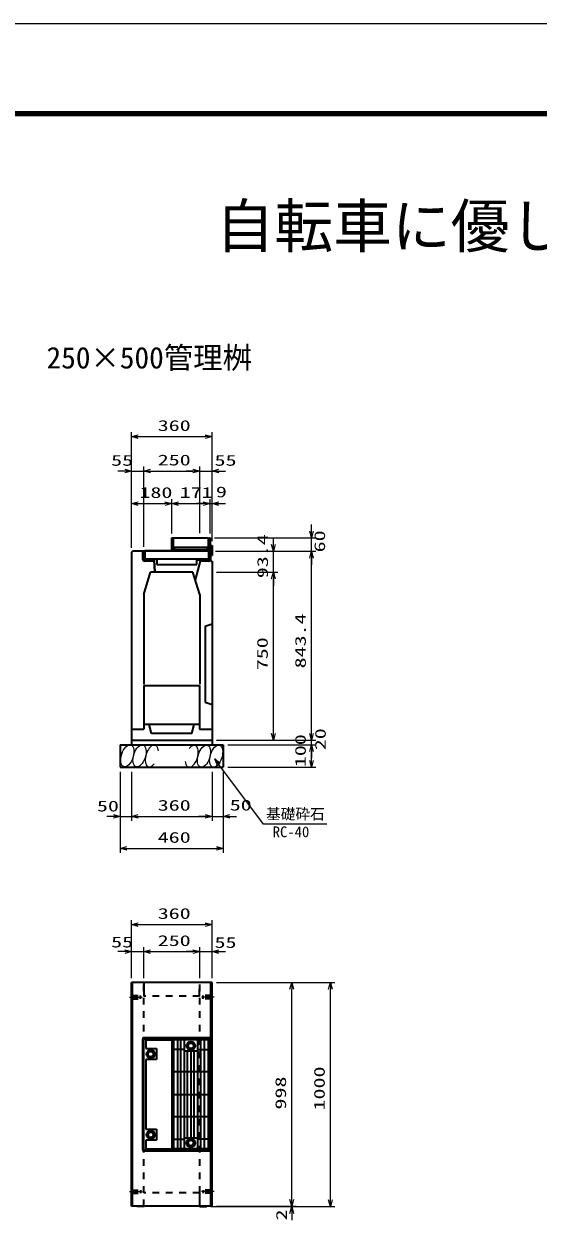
# Model space of a CAD drawing. Units: millimetres on the paper. Extents: x 0 to 841, y 0 to 594.
# Drawn here: x 259.2 to 374, y 327.1 to 594 of the extents above; entities that cross this region are included whole.
import ezdxf
from ezdxf.enums import TextEntityAlignment as Align

# ---------------------------------------------------------------- set-up
doc = ezdxf.new("R2010")
doc.units = ezdxf.units.MM
doc.linetypes.add('USER2', pattern=[18.5, 12, -1.5, 3.5, -1.5])
doc.linetypes.add('USER3', pattern=[3, 1.5, -1.5])
for name, color, linetype, lineweight in [('D-BMK（構造物基準線）', 2, 'USER2', 18), ('D-STR-DIM（寸法）', 7, 'Continuous', 13), ('D-STR-HTXT(基礎砕石-旗)', 7, 'Continuous', 13), ('D-STR-STRF(グリ)', 7, 'Continuous', 25), ('D-STR（構造物）', 1, 'Continuous', 35), ('D-TTL-LINE（区切線）', 7, 'Continuous', 18), ('D-TTL（外枠）', 2, 'Continuous', 140)]:
    doc.layers.add(name, color=color, linetype=linetype, lineweight=lineweight)
doc.layers.add('D-STR-TXT(文字)', color=7, linetype='Continuous')
doc.styles.add('ＭＳ ゴシック', font='')
doc.styles.get('ＭＳ ゴシック').set_extended_font_data('MS Gothic')

# ---------------------------------------------------------------- blocks, each defined once
blk = doc.blocks.new('_Open30')
at = {"color": 7, "linetype": 'Continuous', "lineweight": 13}
for p, q in [((-1, 0.2679), (0, 0)), ((0, 0), (-1, -0.2679)), ((0, 0), (-1, 0))]:
    blk.add_line(p, q, dxfattribs=at)

msp = doc.modelspace()

# ---------------------------------------------------------------- linework, layer by layer
at = {"layer": 'D-BMK（構造物基準線）'}
for p, q in [((282.716, 376.832), (285.566, 376.832)), ((301.64, 376.832), (298.791, 376.832)), ((282.716, 333.432), (285.566, 333.432)), ((301.64, 333.432), (298.791, 333.432))]:
    msp.add_line(p, q, dxfattribs=at)
at = {"layer": 'D-STR-DIM（寸法）'}
for p, q in [((283.178, 494.704), (283.178, 502.912)), ((284.678, 501.912), (299.678, 501.912)), ((301.178, 495.221), (301.178, 502.912)), ((281.678, 494.221), (280.178, 494.221)), ((283.178, 484.758), (283.178, 495.221)), ((283.178, 494.221), (285.928, 494.221)), ((285.928, 477.312), (285.928, 495.221)), ((285.928, 477.312), (285.928, 495.221)), ((287.428, 494.221), (288.928, 494.221)), ((287.428, 494.221), (296.928, 494.221)), ((296.928, 494.221), (295.428, 494.221)), ((298.428, 488.028), (298.428, 495.221)), ((298.428, 480.337), (298.428, 495.221)), ((298.428, 494.221), (301.178, 494.221)), ((301.178, 486.278), (301.178, 495.221)), ((302.678, 494.221), (304.178, 494.221)), ((283.178, 477.067), (283.178, 487.964)), ((284.678, 486.964), (290.678, 486.964)), ((292.178, 480.312), (292.178, 487.964)), ((292.178, 480.312), (292.178, 487.964)), ((293.678, 486.964), (299.228, 486.964)), ((299.228, 486.964), (297.728, 486.964)), ((300.728, 480.312), (300.728, 487.964)), ((300.728, 480.312), (300.728, 487.964)), ((300.728, 486.964), (301.178, 486.964)), ((301.178, 478.587), (301.178, 487.964)), ((302.678, 486.964), (304.178, 486.964)), ((323.381, 480.812), (323.381, 482.312)), ((301.728, 479.312), (324.381, 479.312)), ((314.883, 477.812), (314.883, 479.312)), ((323.381, 476.312), (323.381, 479.312)), ((301.928, 476.312), (324.381, 476.312)), ((301.928, 476.312), (315.883, 476.312)), ((302.928, 476.312), (324.381, 476.312)), ((314.883, 471.642), (314.883, 476.312)), ((323.381, 435.642), (323.381, 474.812)), ((323.381, 474.812), (323.381, 473.312)), ((302.178, 471.642), (315.883, 471.642)), ((302.178, 471.642), (315.883, 471.642)), ((314.883, 435.642), (314.883, 470.142)), ((314.883, 470.142), (314.883, 468.642)), ((323.381, 435.642), (323.381, 437.142)), ((302.178, 434.142), (324.381, 434.142)), ((302.178, 434.142), (315.883, 434.142)), ((302.178, 434.142), (324.381, 434.142)), ((304.678, 433.142), (324.381, 433.142)), ((304.678, 433.142), (324.381, 433.142)), ((323.381, 433.142), (323.381, 434.142)), ((323.381, 429.642), (323.381, 431.642)), ((323.381, 431.642), (323.381, 430.142)), ((280.678, 427.142), (280.678, 416.175)), ((283.178, 427.142), (283.178, 416.175)), ((301.178, 427.142), (301.178, 416.175)), ((303.678, 427.142), (303.678, 416.175)), ((304.678, 428.142), (324.381, 428.142)), ((280.678, 426.142), (280.678, 409.018)), ((283.178, 426.142), (283.178, 416.175)), ((301.178, 426.142), (301.178, 416.175)), ((303.678, 426.142), (303.678, 409.018)), ((279.178, 417.175), (277.678, 417.175)), ((280.678, 417.175), (283.178, 417.175)), ((284.678, 417.175), (286.178, 417.175)), ((284.678, 417.175), (299.678, 417.175)), ((299.678, 417.175), (298.178, 417.175)), ((301.178, 417.175), (303.678, 417.175)), ((305.178, 417.175), (306.678, 417.175)), ((282.178, 410.018), (302.178, 410.018)), ((283.178, 387.979), (283.178, 394.029)), ((284.678, 393.029), (299.678, 393.029)), ((301.178, 388.009), (301.178, 394.029)), ((283.178, 381.082), (283.178, 387.979)), ((285.928, 381.134), (285.928, 387.979)), ((285.928, 381.082), (285.928, 387.979)), ((298.428, 381.082), (298.428, 387.979)), ((298.428, 381.119), (298.428, 387.979)), ((301.178, 381.052), (301.178, 387.979)), ((281.678, 386.979), (280.178, 386.979)), ((283.178, 386.979), (285.928, 386.979)), ((287.428, 386.979), (288.928, 386.979)), ((287.428, 386.979), (296.928, 386.979)), ((296.928, 386.979), (295.428, 386.979)), ((298.428, 386.979), (301.178, 386.979)), ((302.678, 386.979), (304.178, 386.979)), ((302.178, 380.082), (319.967, 380.082)), ((319.967, 380.082), (328.607, 380.082)), ((318.967, 331.682), (318.967, 378.582)), ((327.607, 331.582), (327.607, 378.582)), ((318.967, 331.682), (318.967, 333.182)), ((300.928, 330.082), (319.967, 330.082)), ((302.178, 330.182), (319.967, 330.182)), ((302.178, 330.182), (319.967, 330.182)), ((317.53, 330.082), (328.607, 330.082)), ((318.967, 330.182), (318.967, 330.082)), ((318.967, 328.582), (318.967, 327.082))]:
    msp.add_line(p, q, dxfattribs=at)
at = {"layer": 'D-STR-HTXT(基礎砕石-旗)'}
msp.add_lwpolyline([(326.8, 415.445), (312.696, 415.445), (302.692, 428.771)], dxfattribs=at)
at = {"layer": 'D-STR-STRF(グリ)'}
for centre, major_axis in [((282.273, 430.666), (0.79, 2.421)), ((284.994, 430.666), (0.79, 2.421)), ((299.382, 430.585), (-0.771, -2.427)), ((302.103, 430.606), (-0.771, -2.427))]:
    msp.add_ellipse(centre, major_axis=major_axis, ratio=0.5139, dxfattribs=at)
for centre, major_axis in [((287.735, 430.666), (0.79, 2.421)), ((296.642, 430.563), (-0.771, -2.427))]:
    msp.add_ellipse(centre, major_axis=major_axis, ratio=0.5139, start_param=5.3575563, end_param=10.3750652, dxfattribs=at)
at = {"layer": 'D-STR（構造物）'}
for p, q in [((292.178, 479.312), (292.478, 479.312)), ((292.178, 476.387), (292.178, 479.312)), ((292.478, 479.312), (292.478, 476.387)), ((292.578, 477.137), (292.578, 479.337)), ((292.578, 479.337), (300.328, 479.337)), ((300.328, 479.337), (300.328, 477.137)), ((300.428, 479.312), (300.728, 479.312)), ((300.428, 474.637), (300.428, 479.312)), ((300.728, 479.312), (300.728, 476.387)), ((283.178, 476.067), (283.429, 476.312)), ((283.178, 476.067), (283.178, 433.142)), ((300.928, 476.312), (283.429, 476.312)), ((285.978, 476.312), (285.678, 476.312)), ((285.678, 476.312), (285.678, 474.662)), ((285.978, 474.712), (285.978, 476.312)), ((300.728, 476.387), (286.183, 476.387)), ((286.183, 476.387), (286.183, 474.637)), ((292.478, 476.687), (300.428, 476.687)), ((300.328, 477.137), (292.578, 477.137)), ((292.728, 477.137), (292.728, 476.687)), ((300.178, 476.687), (300.178, 477.137)), ((300.928, 476.312), (300.428, 476.312)), ((300.628, 476.312), (300.628, 474.662)), ((300.728, 477.587), (301.178, 477.587)), ((300.953, 476.637), (300.728, 476.637)), ((300.928, 474.112), (300.928, 476.312)), ((300.953, 477.587), (300.953, 475.387)), ((301.178, 475.387), (300.953, 475.387)), ((301.178, 477.587), (301.178, 475.387)), ((286.183, 474.637), (300.428, 474.637)), ((288.178, 474.112), (286.228, 474.112)), ((286.278, 474.412), (288.228, 474.412)), ((288.178, 474.412), (288.178, 474.112)), ((288.228, 474.412), (288.428, 471.642)), ((288.428, 471.642), (288.228, 474.412)), ((288.858, 474.637), (288.858, 473.387)), ((288.858, 473.387), (297.753, 473.387)), ((298.628, 474.412), (297.434, 469.956)), ((297.753, 473.387), (297.753, 474.637)), ((298.003, 474.637), (298.003, 474.412)), ((298.003, 474.412), (300.38, 474.412)), ((298.678, 474.112), (298.678, 474.412)), ((300.38, 474.112), (298.678, 474.112)), ((300.203, 474.412), (300.203, 474.637)), ((300.928, 474.112), (301.178, 474.112)), ((301.178, 474.112), (301.178, 433.142)), ((285.928, 466.642), (287.428, 471.642)), ((296.928, 471.642), (287.428, 471.642)), ((298.428, 466.642), (296.928, 471.642)), ((285.928, 466.642), (285.928, 446.642)), ((298.428, 466.642), (298.428, 446.642)), ((299.678, 459.642), (301.178, 460.142)), ((299.678, 459.642), (299.678, 442.642)), ((285.978, 446.392), (298.378, 446.392)), ((285.978, 446.392), (285.978, 436.642)), ((298.378, 446.392), (298.378, 436.642)), ((299.678, 442.642), (301.178, 442.142)), ((283.178, 436.642), (285.978, 436.642)), ((298.378, 437.642), (285.978, 437.642)), ((287.678, 435.642), (287.178, 437.642)), ((296.678, 435.642), (287.678, 435.642)), ((296.678, 435.642), (297.178, 437.642)), ((298.378, 436.642), (301.178, 436.642)), ((280.678, 433.142), (303.678, 433.142)), ((280.678, 433.142), (280.678, 428.142)), ((283.178, 434.142), (301.178, 434.142)), ((303.678, 433.142), (303.678, 428.142)), ((280.678, 428.142), (303.678, 428.142)), ((283.178, 330.182), (283.178, 380.082)), ((301.178, 380.082), (283.178, 380.082)), ((283.428, 330.182), (283.428, 380.082)), ((285.978, 380.082), (285.978, 377.082)), ((300.928, 367.807), (300.928, 380.082)), ((301.178, 330.182), (301.178, 380.082)), ((285.678, 367.507), (285.678, 342.757)), ((285.678, 367.507), (292.178, 367.507)), ((285.828, 367.507), (285.828, 367.807)), ((285.828, 367.807), (301.178, 367.807)), ((285.978, 342.757), (285.978, 367.507)), ((286.408, 367.307), (286.408, 365.382)), ((286.408, 367.307), (292.178, 367.307)), ((292.178, 367.807), (292.178, 342.457)), ((300.428, 367.507), (292.478, 367.507)), ((292.478, 367.507), (292.478, 342.757)), ((300.328, 367.307), (292.578, 367.307)), ((292.578, 367.307), (292.578, 342.957)), ((293.453, 367.307), (293.453, 342.957)), ((294.203, 342.957), (294.203, 367.307)), ((294.953, 367.307), (294.953, 342.957)), ((295.761, 365.982), (296.107, 366.582)), ((296.107, 365.382), (295.761, 365.982)), ((296.107, 366.582), (296.8, 366.582)), ((296.8, 366.582), (297.146, 365.982)), ((297.146, 365.982), (296.8, 365.382)), ((297.953, 367.307), (297.953, 342.957)), ((298.703, 342.957), (298.703, 367.307)), ((300.428, 367.507), (298.828, 367.507)), ((299.453, 367.307), (299.453, 342.957)), ((300.328, 367.307), (300.328, 342.957)), ((300.428, 367.507), (300.428, 342.757)), ((300.728, 367.807), (300.728, 342.457)), ((300.978, 367.807), (300.978, 342.457)), ((286.408, 365.382), (288.808, 365.382)), ((286.81, 364.132), (287.157, 364.732)), ((287.157, 363.532), (286.81, 364.132)), ((287.157, 364.732), (287.849, 364.732)), ((287.849, 363.532), (287.157, 363.532)), ((287.849, 364.732), (288.196, 364.132)), ((288.196, 364.132), (287.849, 363.532)), ((288.808, 365.382), (288.808, 362.882)), ((294.953, 365.132), (292.578, 365.132)), ((294.953, 364.882), (297.953, 364.882)), ((295.703, 345.382), (295.703, 364.882)), ((296.8, 365.382), (296.107, 365.382)), ((296.453, 364.882), (296.453, 345.382)), ((297.203, 345.382), (297.203, 364.882)), ((297.953, 365.132), (300.328, 365.132)), ((288.808, 362.882), (286.408, 362.882)), ((286.408, 362.882), (286.408, 347.382)), ((300.328, 360.132), (292.578, 360.132)), ((292.578, 355.132), (300.328, 355.132)), ((300.328, 350.132), (292.728, 350.132)), ((286.408, 347.382), (288.808, 347.382)), ((288.808, 347.382), (288.808, 344.882)), ((286.408, 344.882), (286.408, 342.957)), ((288.808, 344.882), (286.408, 344.882)), ((287.157, 346.732), (286.81, 346.132)), ((286.81, 346.132), (287.157, 345.532)), ((287.849, 346.732), (287.157, 346.732)), ((287.157, 345.532), (287.849, 345.532)), ((288.196, 346.132), (287.849, 346.732)), ((287.849, 345.532), (288.196, 346.132)), ((292.578, 345.132), (294.953, 345.132)), ((297.953, 345.382), (294.953, 345.382)), ((296.107, 344.882), (295.761, 344.282)), ((296.8, 344.882), (296.107, 344.882)), ((297.146, 344.282), (296.8, 344.882)), ((300.328, 345.132), (297.953, 345.132)), ((285.678, 342.757), (292.178, 342.757)), ((285.828, 342.457), (285.828, 342.757)), ((301.178, 342.457), (285.828, 342.457)), ((286.408, 342.957), (292.178, 342.957)), ((292.478, 342.757), (300.428, 342.757)), ((300.328, 342.957), (292.578, 342.957)), ((295.761, 344.282), (296.107, 343.682)), ((296.107, 343.682), (296.8, 343.682)), ((296.8, 343.682), (297.146, 344.282)), ((300.928, 330.182), (300.928, 342.457)), ((301.178, 330.182), (283.178, 330.182)), ((284.428, 330.082), (284.328, 330.182)), ((285.928, 330.082), (284.428, 330.082)), ((285.928, 330.082), (286.028, 330.182)), ((298.428, 330.082), (298.328, 330.182)), ((298.428, 330.082), (299.928, 330.082)), ((299.928, 330.082), (300.028, 330.182))]:
    msp.add_line(p, q, dxfattribs=at)
at = {"layer": 'D-STR（構造物）', "linetype": 'USER3'}
for p, q in [((285.928, 330.182), (285.928, 380.082)), ((298.378, 377.082), (298.378, 380.082)), ((298.428, 330.182), (298.428, 380.082)), ((283.178, 377.182), (285.178, 377.182)), ((283.178, 376.482), (285.178, 376.482)), ((285.178, 376.482), (285.178, 377.182)), ((298.378, 377.082), (285.978, 377.082)), ((301.178, 377.182), (299.178, 377.182)), ((299.178, 376.482), (299.178, 377.182)), ((301.178, 376.482), (299.178, 376.482)), ((283.178, 333.782), (285.178, 333.782)), ((285.178, 333.782), (285.178, 333.082)), ((301.178, 333.782), (299.178, 333.782)), ((299.178, 333.782), (299.178, 333.082)), ((283.178, 333.082), (285.178, 333.082)), ((285.978, 330.182), (285.978, 333.182)), ((298.378, 333.182), (285.978, 333.182)), ((298.378, 333.182), (298.378, 330.182)), ((301.178, 333.082), (299.178, 333.082))]:
    msp.add_line(p, q, dxfattribs=at)
at = {"layer": 'D-STR（構造物）'}
for centre, radius in [((296.453, 365.982), 0.95), ((296.453, 365.982), 0.6), ((287.503, 364.132), 0.95), ((287.503, 364.132), 0.6), ((287.503, 346.132), 0.95), ((287.503, 346.132), 0.6), ((296.453, 344.282), 0.95), ((296.453, 344.282), 0.6)]:
    msp.add_circle(centre, radius, dxfattribs=at)
for centre, radius, start, end in [((286.228, 474.662), 0.55, 180, 270), ((286.278, 474.712), 0.3, 180, 270), ((300.378, 474.662), 0.25, 270.54291, 359.99995), ((300.378, 474.662), 0.55, 270.2415, 359.99994)]:
    msp.add_arc(centre, radius, start, end, dxfattribs=at)
at = {"layer": 'D-TTL-LINE（区切線）'}
msp.add_line((841, 594), (0, 594), dxfattribs=at)
at = {"layer": 'D-TTL（外枠）'}
msp.add_line((820.9, 573.9), (20.1, 573.9), dxfattribs=at)

# ---------------------------------------------------------------- block references
at = {"layer": 'D-STR-DIM（寸法）', "xscale": 1.5, "yscale": 1.5}
for p, rotation in [((283.178, 501.912), 180), ((285.928, 494.221), 180), ((285.928, 494.221), 180), ((301.178, 494.221), 180), ((283.178, 486.964), 180), ((292.178, 486.964), 180), ((301.178, 486.964), 180), ((323.381, 479.312), 270), ((314.883, 476.312), 270), ((323.381, 476.312), 90), ((323.381, 476.312), 90), ((314.883, 471.642), 90), ((314.883, 471.642), 90), ((314.883, 434.142), 270), ((323.381, 434.142), 270), ((323.381, 434.142), 270), ((323.381, 433.142), 90), ((323.381, 433.142), 90), ((323.381, 428.142), 270), ((283.178, 417.175), 180), ((283.178, 417.175), 180), ((303.678, 417.175), 180), ((280.678, 410.018), 180), ((283.178, 393.029), 180), ((285.928, 386.979), 180), ((285.928, 386.979), 180), ((301.178, 386.979), 180), ((318.967, 380.082), 90), ((327.607, 380.082), 90), ((318.967, 330.182), 270), ((318.967, 330.182), 270), ((327.607, 330.082), 270), ((318.967, 330.082), 90)]:
    msp.add_blockref('_Open30', p, dxfattribs=dict(at, rotation=rotation))
for p in [(301.178, 501.912), (283.178, 494.221), (298.428, 494.221), (298.428, 494.221), (292.178, 486.964), (300.728, 486.964), (300.728, 486.964), (280.678, 417.175), (301.178, 417.175), (301.178, 417.175), (303.678, 410.018), (301.178, 393.029), (283.178, 386.979), (298.428, 386.979), (298.428, 386.979)]:
    msp.add_blockref('_Open30', p, dxfattribs=at)
at = {"layer": 'D-STR-HTXT(基礎砕石-旗)', "xscale": 1.5, "yscale": 1.5, "rotation": 126.89552}
msp.add_blockref('_Open30', (301.792, 429.971), dxfattribs=at)

# ---------------------------------------------------------------- texts
at = {"layer": 'D-STR-DIM（寸法）', "style": 'ＭＳ ゴシック', "width": 1.5}
for s, p in [('360', (289.053, 502.449)), ('55', (278.659, 494.682)), ('250', (289.053, 494.759)), ('55', (301.743, 494.682)), ('180', (284.97, 487.502)), ('171', (293.953, 487.502)), ('9', (302.05, 487.645)), ('50', (275.48, 417.542)), ('360', (289.053, 417.713)), ('50', (305.13, 417.75)), ('460', (289.053, 410.555)), ('360', (289.053, 393.567)), ('55', (278.659, 387.197)), ('250', (289.053, 387.516)), ('55', (301.743, 387.103))]:
    msp.add_text(s, height=2.405, dxfattribs=at).set_placement(p, align=Align.BOTTOM_LEFT)
for s, p in [('60', (327.144, 476.082)), ('93.4', (314.392, 470.309)), ('843.4', (322.843, 450.193)), ('750', (314.345, 449.767)), ('100', (322.843, 428.142)), ('20', (327.295, 431.924)), ('1000', (327.069, 351.541)), ('998', (318.429, 351.757)), ('2', (318.605, 326.994))]:
    msp.add_text(s, height=2.405, rotation=90, dxfattribs=at).set_placement(p, align=Align.BOTTOM_LEFT)
at = {"layer": 'D-STR-HTXT(基礎砕石-旗)', "style": 'ＭＳ ゴシック'}
for s, p in [('基礎砕石', (313.232, 415.78)), ('RC-40', (314.719, 411.795))]:
    msp.add_text(s, height=2.405, dxfattribs=at).set_placement(p, align=Align.BOTTOM_LEFT)
at = {"layer": 'D-STR-TXT(文字)', "style": 'ＭＳ ゴシック'}
for s, height, p in [('自転車に優しい側溝 可変ﾀｲﾌﾟ 標準図', 9.621, (301.983, 541.218)), ('250×500管理桝', 4.811, (264.226, 515.669))]:
    msp.add_text(s, height=height, dxfattribs=at).set_placement(p, align=Align.BOTTOM_LEFT)

doc.saveas('drawing.dxf')
